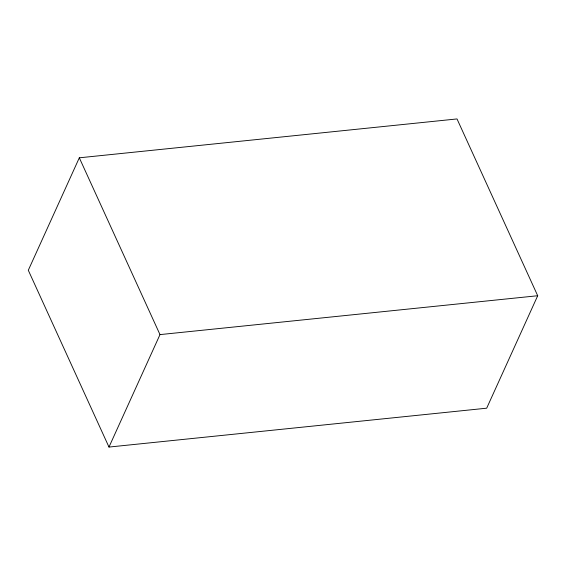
<?xml version="1.0" encoding="UTF-8"?>
<svg xmlns="http://www.w3.org/2000/svg" width="566" height="566" viewBox="0 0 566 566"><rect width="100%" height="100%" fill="white"/><g stroke="black" fill="none" stroke-linecap="round" stroke-linejoin="round"><path stroke-width="0.85" d="M79.311 157.808L28.3 270.265L108.983 447.062L486.689 408.192L537.7 295.735L457.017 118.938L79.311 157.808L159.994 334.605L108.983 447.062M159.994 334.605L537.7 295.735"/></g></svg>
